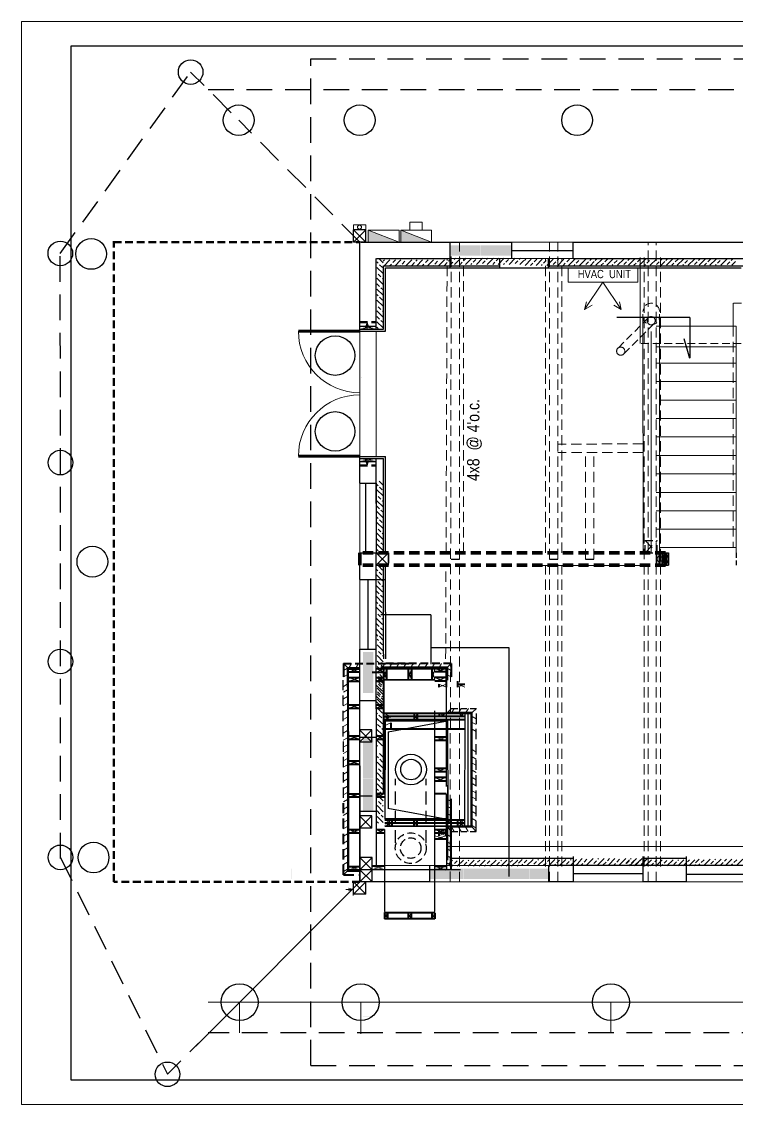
# Model space of a CAD drawing. Header units: inches. Extents: x -243 to 1645, y 344 to 885.
# Drawn here: x -243 to 105, y 357 to 885 of the extents above; entities that cross this region are included whole.
import ezdxf

# ---------------------------------------------------------------- set-up
doc = ezdxf.new("R2010")
doc.units = ezdxf.units.IN
doc.header["$MEASUREMENT"] = 0
doc.linetypes.add('DASHDOT2', pattern=[0.5, 0.25, -0.125, 0, -0.125])
doc.linetypes.add('HIDDEN', pattern=[0.375, 0.25, -0.125])
for name, color, linetype, lineweight in [('CONCRETE', 1, 'HIDDEN', 50), ('DOORS', 7, 'Continuous', 60), ('ELEC SYMBOLS', 7, 'Continuous', 20), ('FLOOR BEAMS', 7, 'Continuous', 30), ('HVAC', 1, 'Continuous', 20), ('MASONRY', 14, 'Continuous', 50), ('NEW  ROUIGH SAWN  BEAMS', 3, 'HIDDEN', 40), ('NEW FRAMING', 6, 'Continuous', 30), ('NEW FRAMMING', 6, 'Continuous', 30), ('PLUMBING', 5, 'Continuous', 20), ('ROOF', 7, 'HIDDEN', 30), ('ROOF FRAMING', 7, 'Continuous', 20), ('STAIRS', 7, 'Continuous', 20), ('STAMPED  CONC  FL', 1, 'Continuous', 20), ('WALL FRAMING', 7, 'Continuous', 30), ('WALLS', 7, 'Continuous', 30), ('WINDOWS', 5, 'Continuous', 30)]:
    doc.layers.add(name, color=color, linetype=linetype, lineweight=lineweight)
doc.layers.add('TEXT', color=7, linetype='Continuous')
doc.layers.add('TITLE BLOCK', color=7, linetype='Continuous')
doc.styles.add('ARCHENT', font='technical.ttf', dxfattribs={"height": 6})

# ---------------------------------------------------------------- blocks, each defined once
blk = doc.blocks.new('A$C4B672F97')
at = {"layer": 'STAIRS', "color": 7, "linetype": 'HIDDEN', "lineweight": 9, "ltscale": 15}
for p, q in [((-3.14, 2.52), (-17.99, -12.33)), ((-0.31, -0.31), (-15.16, -15.16))]:
    blk.add_line(p, q, dxfattribs=at)
at = {"layer": 'STAIRS', "linetype": 'DASHDOT2', "lineweight": 9, "ltscale": 150}
for centre in [(-1.72, 1.1), (-16.57, -13.75)]:
    blk.add_circle(centre, 2, dxfattribs=at)
at = {"layer": 'STAIRS', "color": 7, "linetype": 'HIDDEN', "lineweight": 9, "ltscale": 15}
for centre, start, end in [((-1.72, 5.62), 0, 180), ((-1.72, 3.1), 180, 0)]:
    blk.add_arc(centre, 4, start, end, dxfattribs=at)

msp = doc.modelspace()

# ---------------------------------------------------------------- hatches: boundary and pattern name
at = {"layer": 'ELEC SYMBOLS', "linetype": 'Continuous', "lineweight": 20, "ltscale": 20}
for points in [[(-74.23, 783.28), (-74.23, 777.4), (-59.23, 777.4)], [(-58.4, 783.28), (-58.4, 777.4), (-43.4, 777.4)]]:
    msp.add_hatch(color=7, dxfattribs=at).paths.add_polyline_path(points)
at = {"layer": 'NEW FRAMING', "linetype": 'Continuous', "lineweight": 9, "ltscale": 25}
h = msp.add_hatch(dxfattribs=at)
h.set_pattern_fill('ANSI33', color=256, scale=15, angle=90, style=0)
h.set_pattern_definition([(135, (1196.1344, -4202.763), (-2.6516504, -2.6516504), []), (135, (1196.1344, -4200.1112), (-2.6516504, -2.6516504), [1.875, -0.9375])])
h.paths.add_polyline_path([(-70.02, 735.25), (-67.02, 735.25), (-67.02, 769.25), (-70.02, 769.25)])
h = msp.add_hatch(dxfattribs=at)
h.set_pattern_fill('ANSI33', color=256, scale=15, style=0)
h.set_pattern_definition([(45, (-5004.9994, -497.4128), (-2.6516504, 2.6516504), []), (45, (-5002.3477, -497.4128), (-2.6516504, 2.6516504), [1.875, -0.9375])])
h.paths.add_polyline_path([(-66.98, 768.74), (-66.98, 765.74), (-32.98, 765.74), (-32.98, 768.74)])
h = msp.add_hatch(dxfattribs=at)
h.set_pattern_fill('ANSI33', color=256, scale=15, style=0)
h.set_pattern_definition([(45, (-4970.465, -496.5565), (-2.6516504, 2.6516504), []), (45, (-4967.8133, -496.5565), (-2.6516504, 2.6516504), [1.875, -0.9375])])
h.paths.add_polyline_path([(-32.45, 769.6), (-32.45, 766.6), (1.55, 766.6), (1.55, 769.6)])
h = msp.add_hatch(dxfattribs=at)
h.set_pattern_fill('ANSI33', color=256, scale=15, style=0)
h.set_pattern_definition([(45, (-4936.102, -497.0703), (-2.6516504, 2.6516504), []), (45, (-4933.4503, -497.0703), (-2.6516504, 2.6516504), [1.875, -0.9375])])
h.paths.add_polyline_path([(1.92, 769.09), (1.92, 766.09), (35.92, 766.09), (35.92, 769.09)])
h = msp.add_hatch(dxfattribs=at)
h.set_pattern_fill('ANSI33', color=256, scale=15, style=0)
h.set_pattern_definition([(45, (-4901.6196, -496.9874), (-2.6516504, 2.6516504), []), (45, (-4898.968, -496.9874), (-2.6516504, 2.6516504), [1.875, -0.9375])])
h.paths.add_polyline_path([(36.4, 769.17), (36.4, 766.17), (70.4, 766.17), (70.4, 769.17)])
h = msp.add_hatch(dxfattribs=at)
h.set_pattern_fill('ANSI33', color=256, scale=15, style=0)
h.set_pattern_definition([(45, (-4867.2175, -496.997), (-2.6516504, 2.6516504), []), (45, (-4864.5658, -496.997), (-2.6516504, 2.6516504), [1.875, -0.9375])])
h.paths.add_polyline_path([(70.8, 769.16), (70.8, 766.16), (104.8, 766.16), (104.8, 769.16)])
h = msp.add_hatch(dxfattribs=at)
h.set_pattern_fill('ANSI33', color=256, scale=15, angle=90, style=0)
h.set_pattern_definition([(135, (1196.1232, -4311.221), (-2.6516504, -2.6516504), []), (135, (1196.1232, -4308.5695), (-2.6516504, -2.6516504), [1.875, -0.9375])])
h.paths.add_polyline_path([(-70.03, 626.8), (-67.03, 626.8), (-67.03, 660.8), (-70.03, 660.8)])
h = msp.add_hatch(dxfattribs=at)
h.set_pattern_fill('ANSI33', color=256, scale=15, angle=90, style=0)
h.set_pattern_definition([(135, (1195.858, -4352.691), (-2.6516504, -2.6516504), []), (135, (1195.858, -4350.0393), (-2.6516504, -2.6516504), [1.875, -0.9375])])
h.paths.add_polyline_path([(-70.3, 585.33), (-67.3, 585.33), (-67.3, 619.33), (-70.3, 619.33)])
h = msp.add_hatch(dxfattribs=at)
h.set_pattern_fill('ANSI33', color=256, scale=15, angle=90, style=0)
h.set_pattern_definition([(135, (1196.2387, -4386.7756), (-2.6516504, -2.6516504), []), (135, (1196.2387, -4384.124), (-2.6516504, -2.6516504), [1.875, -0.9375])])
h.paths.add_polyline_path([(-69.92, 551.24), (-66.92, 551.24), (-66.92, 585.24), (-69.92, 585.24)])
h = msp.add_hatch(dxfattribs=at)
h.set_pattern_fill('ANSI33', color=256, scale=15, angle=90, style=0)
h.set_pattern_definition([(135, (1195.823, -4406.489), (-2.6516504, -2.6516504), []), (135, (1195.823, -4403.837), (-2.6516504, -2.6516504), [1.875, -0.9375])])
h.paths.add_polyline_path([(-70.33, 531.53), (-67.33, 531.53), (-67.33, 565.53), (-70.33, 565.53)])
h = msp.add_hatch(dxfattribs=at)
h.set_pattern_fill('ANSI33', color=256, scale=15, angle=90, style=0)
h.set_pattern_definition([(135, (1196.225, -4443.9834), (-2.6516504, -2.6516504), []), (135, (1196.225, -4441.3317), (-2.6516504, -2.6516504), [1.875, -0.9375])])
h.paths.add_polyline_path([(-69.93, 494.03), (-66.93, 494.03), (-66.93, 528.03), (-69.93, 528.03)])
h = msp.add_hatch(dxfattribs=at)
h.set_pattern_fill('ANSI33', color=256, scale=15, angle=180, style=0)
h.set_pattern_definition([(225, (4937.011, 1739.243), (2.6516504, -2.6516504), []), (225, (4934.3594, 1739.243), (2.6516504, -2.6516504), [1.875, -0.9375])])
h.paths.add_polyline_path([(-1.01, 473.09), (-1.01, 476.09), (-35.01, 476.09), (-35.01, 473.09)])
h = msp.add_hatch(dxfattribs=at)
h.set_pattern_fill('ANSI33', color=256, scale=15, angle=180, style=0)
h.set_pattern_definition([(225, (4970.9965, 1739.5786), (2.6516504, -2.6516504), []), (225, (4968.345, 1739.5786), (2.6516504, -2.6516504), [1.875, -0.9375])])
h.paths.add_polyline_path([(28.73, 473.42), (28.73, 476.42), (-1.02, 476.42), (-1.02, 473.42)])
h = msp.add_hatch(dxfattribs=at)
h.set_pattern_fill('ANSI33', color=256, scale=15, angle=180, style=0)
h.set_pattern_definition([(225, (5000.2463, 1739.9565), (2.6516504, -2.6516504), []), (225, (4997.5947, 1739.9565), (2.6516504, -2.6516504), [1.875, -0.9375])])
h.paths.add_polyline_path([(62.23, 473.8), (62.23, 476.8), (28.23, 476.8), (28.23, 473.8)])
h = msp.add_hatch(dxfattribs=at)
h.set_pattern_fill('ANSI33', color=256, scale=15, angle=180, style=0)
h.set_pattern_definition([(225, (5023.3364, 1739.3798), (2.6516504, -2.6516504), []), (225, (5020.6848, 1739.3798), (2.6516504, -2.6516504), [1.875, -0.9375])])
h.paths.add_polyline_path([(85.32, 473.22), (85.32, 476.22), (51.32, 476.22), (51.32, 473.22)])
h = msp.add_hatch(dxfattribs=at)
h.set_pattern_fill('ANSI33', color=256, scale=15, angle=180, style=0)
h.set_pattern_definition([(225, (5057.322, 1739.7155), (2.6516504, -2.6516504), []), (225, (5054.6703, 1739.7155), (2.6516504, -2.6516504), [1.875, -0.9375])])
h.paths.add_polyline_path([(115.05, 473.56), (115.05, 476.56), (85.3, 476.56), (85.3, 473.56)])
at = {"layer": 'WALLS', "linetype": 'Continuous', "lineweight": 20, "ltscale": 20}
h = msp.add_hatch(dxfattribs=at)
h.set_pattern_fill('ZIGZAG', color=6, scale=10, style=0)
h.set_pattern_definition([(360, (-313.4814, 5.9303), (1.25, 1.25), [1.25, -1.25]), (90, (-312.2314, 5.9303), (-1.25, 1.25), [1.25, -1.25])])
h.paths.add_polyline_path([(-155.85, 775.84), (-155.85, 770.84), (-155.8, 770.84), (-155.8, 775.84)])
h.paths.add_polyline_path([(-34.32, 775.83), (-34.32, 770.83), (-19.79, 770.82), (-19.79, 775.83)])
h = msp.add_hatch(dxfattribs=at)
h.set_pattern_fill('ZIGZAG', color=6, scale=10, style=0)
h.set_pattern_definition([(360, (-293.2991, 5.9303), (1.25, 1.25), [1.25, -1.25]), (90, (-292.0491, 5.9303), (-1.25, 1.25), [1.25, -1.25])])
h.paths.add_polyline_path([(-135.66, 775.84), (-135.66, 770.84), (-135.62, 770.84), (-135.62, 775.84)])
h.paths.add_polyline_path([(-10.31, 770.83), (-10.31, 775.83), (-19.64, 775.83), (-19.64, 770.83)])
h = msp.add_hatch(dxfattribs=at)
h.set_pattern_fill('ZIGZAG', color=6, scale=10, style=0)
h.set_pattern_definition([(360, (-290.6515, 5.9363), (1.25, 1.25), [1.25, -1.25]), (90, (-289.4015, 5.9363), (-1.25, 1.25), [1.25, -1.25])])
h.paths.add_polyline_path([(-133.02, 775.84), (-133.02, 770.84), (-132.97, 770.84), (-132.97, 775.84)])
h.paths.add_polyline_path([(-4.32, 770.83), (-4.32, 775.84), (-11.63, 775.84), (-11.63, 770.83)])
h = msp.add_hatch(dxfattribs=at)
h.set_pattern_fill('ZIGZAG', color=6, scale=10, angle=90, style=0)
h.set_pattern_definition([(90, (693.0816, 283.8288), (-1.25, 1.25), [1.25, -1.25]), (180, (693.0816, 285.0788), (-1.25, -1.25), [1.25, -1.25])])
h.paths.add_polyline_path([(-76.82, 557.49), (-71.81, 557.49), (-71.81, 577.52), (-76.82, 577.52)])
h.paths.add_polyline_path([(-76.83, 441.46), (-71.83, 441.46), (-71.83, 441.51), (-76.83, 441.51)])
h = msp.add_hatch(dxfattribs=at)
h.set_pattern_fill('ZIGZAG', color=6, scale=10, angle=90, style=0)
h.set_pattern_definition([(90, (693.0727, 242.2916), (-1.25, 1.25), [1.25, -1.25]), (180, (693.0727, 243.5416), (-1.25, -1.25), [1.25, -1.25])])
h.paths.add_polyline_path([(-76.83, 515.95), (-71.82, 515.95), (-71.82, 535.98), (-76.83, 535.98)])
h.paths.add_polyline_path([(-76.84, 399.93), (-71.84, 399.93), (-71.84, 399.97), (-76.84, 399.97)])
h = msp.add_hatch(dxfattribs=at)
h.set_pattern_fill('ZIGZAG', color=6, scale=10, angle=90, style=0)
h.set_pattern_definition([(90, (693.0727, 222.1093), (-1.25, 1.25), [1.25, -1.25]), (180, (693.0727, 223.3593), (-1.25, -1.25), [1.25, -1.25])])
h.paths.add_polyline_path([(-76.84, 379.74), (-71.84, 379.74), (-71.84, 379.79), (-76.84, 379.79)])
h.paths.add_polyline_path([(-76.83, 499.9), (-71.82, 499.9), (-71.82, 515.8), (-76.83, 515.8)])
h = msp.add_hatch(dxfattribs=at)
h.set_pattern_fill('ZIGZAG', color=6, scale=10, style=0)
h.set_pattern_definition([(360, (-321.7473, -298.0196), (1.25, 1.25), [1.25, -1.25]), (90, (-320.4973, -298.0196), (-1.25, 1.25), [1.25, -1.25])])
h.paths.add_polyline_path([(-164.11, 471.89), (-164.11, 466.89), (-164.06, 466.89), (-164.06, 471.89)])
h.paths.add_polyline_path([(-43.96, 471.88), (-43.96, 466.88), (-28.06, 466.87), (-28.06, 471.88)])
h = msp.add_hatch(dxfattribs=at)
h.set_pattern_fill('ZIGZAG', color=6, scale=10, style=0)
h.set_pattern_definition([(360, (-301.565, -298.0196), (1.25, 1.25), [1.25, -1.25]), (90, (-300.315, -298.0196), (-1.25, 1.25), [1.25, -1.25])])
h.paths.add_polyline_path([(-27.9, 471.88), (-27.9, 466.88), (-7.88, 466.87), (-7.88, 471.88)])
h.paths.add_polyline_path([(-143.93, 471.89), (-143.93, 466.89), (-143.88, 466.89), (-143.88, 471.89)])
h = msp.add_hatch(dxfattribs=at)
h.set_pattern_fill('ZIGZAG', color=6, scale=10, style=0)
h.set_pattern_definition([(360, (-289.3428, -297.9931), (1.25, 1.25), [1.25, -1.25]), (90, (-288.0928, -297.9931), (-1.25, 1.25), [1.25, -1.25])])
h.paths.add_polyline_path([(-131.71, 471.92), (-131.71, 466.92), (-131.66, 466.92), (-131.66, 471.92)])
h.paths.add_polyline_path([(-11.55, 471.91), (-11.55, 466.9), (4.34, 466.9), (4.34, 471.91)])
h = msp.add_hatch(dxfattribs=at)
h.set_pattern_fill('ZIGZAG', color=6, scale=10, style=0)
h.set_pattern_definition([(360, (-269.1604, -297.9931), (1.25, 1.25), [1.25, -1.25]), (90, (-267.9104, -297.9931), (-1.25, 1.25), [1.25, -1.25])])
h.paths.add_polyline_path([(-111.52, 471.92), (-111.52, 466.92), (-111.48, 466.92), (-111.48, 471.92)])
h.paths.add_polyline_path([(13.83, 466.9), (13.83, 471.91), (4.5, 471.91), (4.5, 466.9)])
h = msp.add_hatch(dxfattribs=at)
h.set_pattern_fill('ZIGZAG', color=6, scale=10, style=0)
h.set_pattern_definition([(360, (-119.191, -297.7499), (1.25, 1.25), [1.25, -1.25]), (90, (-117.941, -297.7499), (-1.25, 1.25), [1.25, -1.25])])
h.paths.add_polyline_path([(38.44, 472.16), (38.44, 467.16), (38.49, 467.16), (38.49, 472.16)])
h.paths.add_polyline_path([(173.18, 467.14), (173.19, 472.15), (159.83, 472.15), (159.83, 467.15)])

# ---------------------------------------------------------------- linework, layer by layer
at = {"layer": 'CONCRETE', "ltscale": 15}
for p, q in [((-198.32, 465.4), (-198.32, 777.9)), ((-198.32, 777.4), (-78.32, 777.4)), ((-78.32, 465.4), (-198.32, 465.4))]:
    msp.add_line(p, q, dxfattribs=at)
at = {"layer": 'CONCRETE', "color": 1, "linetype": 'HIDDEN', "lineweight": 50, "ltscale": 15}
for p, q in [((-78.32, 738.45), (-70.32, 738.45)), ((-78.32, 668.45), (-70.32, 668.45))]:
    msp.add_line(p, q, dxfattribs=at)
at = {"layer": 'CONCRETE', "color": 1, "linetype": 'Continuous', "lineweight": 9, "ltscale": 25}
for p, q in [((-74.71, 738.47), (-75.36, 736.11)), ((-74.71, 738.47), (-74.71, 734.84)), ((-74.71, 738.47), (-74.05, 736.11)), ((-74.71, 668.47), (-75.36, 670.83)), ((-74.71, 668.47), (-74.71, 672.1))]:
    msp.add_line(p, q, dxfattribs=at)
at = {"layer": 'CONCRETE', "color": 6, "linetype": 'Continuous', "lineweight": 9, "ltscale": 25}
for p, q in [((-74.71, 738.45), (-75.36, 736.09)), ((-74.71, 738.45), (-74.71, 734.82)), ((-74.71, 738.45), (-74.05, 736.09)), ((-74.71, 668.45), (-75.36, 670.81)), ((-74.71, 668.45), (-74.71, 672.07)), ((-74.71, 668.47), (-74.05, 670.83)), ((-74.71, 668.45), (-74.05, 670.81)), ((-81.53, 464.7), (-81.53, 458.87)), ((-81.53, 461.79), (-85.16, 461.79)), ((-81.53, 461.79), (-83.89, 462.44)), ((-81.53, 461.79), (-83.89, 461.13))]:
    msp.add_line(p, q, dxfattribs=at)
at = {"layer": 'DOORS', "color": 6, "linetype": 'Continuous', "ltscale": 15}
for p, q in [((-78.32, 733.99), (-108.32, 733.99)), ((-78.32, 672.99), (-108.32, 672.99))]:
    msp.add_line(p, q, dxfattribs=at)
at = {"layer": 'DOORS', "color": 6, "linetype": 'Continuous', "lineweight": 9, "ltscale": 20}
for centre, start, end in [((-78.32, 733.99), 180, 270), ((-78.32, 672.99), 90, 180)]:
    msp.add_arc(centre, 30, start, end, dxfattribs=at)
at = {"layer": 'ELEC SYMBOLS', "color": 7, "linetype": 'Continuous', "lineweight": 20, "ltscale": 20}
for p, q in [((-53.9, 783.28), (-53.9, 787.16)), ((-53.9, 787.16), (-47.9, 787.16)), ((-47.9, 783.28), (-47.9, 787.16)), ((-81.36, 783.41), (-81.4, 785.86)), ((-81.4, 785.86), (-75.4, 785.86)), ((-75.42, 783.39), (-75.4, 785.86)), ((-74.23, 777.4), (-74.23, 783.28)), ((-74.23, 783.28), (-59.23, 783.28)), ((-74.23, 783.28), (-59.23, 777.4)), ((-59.23, 777.4), (-59.23, 783.28)), ((-58.4, 777.4), (-58.4, 783.28)), ((-58.4, 783.28), (-43.4, 783.28)), ((-58.4, 783.28), (-43.4, 777.4)), ((-43.4, 777.4), (-43.4, 783.28))]:
    msp.add_line(p, q, dxfattribs=at)
at = {"layer": 'ELEC SYMBOLS', "color": 7, "lineweight": 20, "ltscale": 15}
msp.add_circle((-78.51, 784.74), 1, dxfattribs=at)
at = {"layer": 'FLOOR BEAMS', "color": 7, "linetype": 'HIDDEN', "lineweight": 20, "ltscale": 20}
for p, q in [((-29.81, 622.87), (-29.81, 777.4)), ((14.19, 622.87), (14.19, 777.42)), ((18.19, 622.87), (18.19, 777.39)), ((-34.36, 465.45), (-33.81, 771.65)), ((59.67, 679.06), (18.17, 678.91)), ((59.81, 674.84), (18.11, 674.8)), ((31.68, 622.87), (31.68, 674.9)), ((35.68, 622.87), (35.68, 674.9)), ((66.19, 465.41), (66.19, 625.87)), ((-29.81, 465.41), (-29.81, 622.87)), ((14.19, 465.42), (14.19, 622.87)), ((18.19, 465.41), (18.19, 622.87)), ((62.19, 465.42), (62.19, 619.87))]:
    msp.add_line(p, q, dxfattribs=at)
at = {"layer": 'FLOOR BEAMS', "color": 6, "linetype": 'HIDDEN', "lineweight": 20, "ltscale": 20}
for p, q in [((-36.33, 625.9), (-35.81, 769.4)), ((-27.81, 625.9), (-27.81, 769.4)), ((12.19, 625.87), (12.19, 769.4)), ((20.19, 625.87), (20.19, 769.4)), ((60.19, 622.9), (60.19, 769.9)), ((68.19, 622.9), (68.19, 769.9)), ((-36.51, 574.24), (-36.35, 619.9)), ((12.19, 472.87), (12.19, 619.87)), ((20.19, 472.87), (20.19, 619.87)), ((60.19, 472.87), (60.19, 619.87)), ((68.19, 472.87), (68.19, 619.87))]:
    msp.add_line(p, q, dxfattribs=at)
at = {"layer": 'FLOOR BEAMS', "color": 7, "linetype": 'HIDDEN', "lineweight": 80, "ltscale": 20}
for p, q in [((70.69, 625.9), (-78.32, 625.9)), ((70.69, 619.9), (-78.32, 619.9))]:
    msp.add_line(p, q, dxfattribs=at)
at = {"layer": 'FLOOR BEAMS', "color": 4, "linetype": 'Continuous', "lineweight": 5, "ltscale": 20}
for p, q in [((-70.32, 619.9), (-64.32, 625.9)), ((-70.32, 625.9), (-64.32, 619.9))]:
    msp.add_line(p, q, dxfattribs=at)
at = {"layer": 'FLOOR BEAMS', "color": 4, "linetype": 'HIDDEN', "lineweight": 30, "ltscale": 20}
msp.add_line((-64.32, 625.9), (-64.32, 619.9), dxfattribs=at)
at = {"layer": 'FLOOR BEAMS', "color": 4, "lineweight": 9, "ltscale": 20}
for p, q in [((66.19, 619.9), (67.69, 625.9)), ((66.19, 625.9), (67.69, 619.9)), ((67.69, 619.9), (69.19, 625.9)), ((67.69, 625.9), (69.19, 619.9)), ((69.19, 619.9), (70.69, 625.9)), ((69.19, 625.9), (70.69, 619.9)), ((70.69, 619.9), (72.19, 625.9)), ((70.69, 625.9), (72.19, 619.9))]:
    msp.add_line(p, q, dxfattribs=at)
at = {"layer": 'FLOOR BEAMS', "color": 4, "ltscale": 20}
for p, q in [((66.19, 625.9), (70.69, 625.9)), ((70.69, 625.9), (72.19, 625.9)), ((66.19, 619.9), (70.69, 619.9)), ((70.69, 619.9), (72.19, 619.9))]:
    msp.add_line(p, q, dxfattribs=at)
at = {"layer": 'FLOOR BEAMS', "color": 7, "ltscale": 20}
for p, q in [((-33.81, 622.87), (-29.81, 622.87)), ((14.19, 622.87), (18.19, 622.87)), ((31.68, 622.87), (35.68, 622.87))]:
    msp.add_line(p, q, dxfattribs=at)
at = {"layer": 'HVAC', "ltscale": 15}
for p, q in [((23.19, 764.92), (23.18, 757.92)), ((57.19, 764.91), (57.18, 757.91))]:
    msp.add_line(p, q, dxfattribs=at)
at = {"layer": 'HVAC', "ltscale": 25}
for p, q in [((57.19, 764.91), (23.19, 764.92)), ((57.18, 757.91), (23.18, 757.92)), ((40.18, 757.91), (31.24, 744.55)), ((40.18, 757.91), (49.12, 744.55)), ((32.16, 748.3), (31.24, 744.55)), ((31.24, 744.55), (34.93, 746.71)), ((49.12, 744.55), (45.43, 746.71)), ((48.2, 748.3), (49.12, 744.55))]:
    msp.add_line(p, q, dxfattribs=at)
at = {"layer": 'MASONRY', "color": 1, "linetype": 'Continuous', "lineweight": 30, "ltscale": 15}
for p, q in [((-43.78, 595.62), (-68.08, 595.62)), ((-5.78, 579.62), (-43.78, 579.62))]:
    msp.add_line(p, q, dxfattribs=at)
at = {"layer": 'MASONRY', "color": 1, "linetype": 'Continuous', "lineweight": 30, "ltscale": 20}
for p, q in [((-43.78, 595.62), (-43.78, 571.62)), ((-5.78, 579.8), (-5.76, 468.08))]:
    msp.add_line(p, q, dxfattribs=at)
at = {"layer": 'MASONRY', "color": 6, "linetype": 'Continuous', "lineweight": 40, "ltscale": 15}
for p, q in [((-86.33, 571.91), (-86.32, 565.36)), ((-86.33, 571.91), (-86.32, 565.36)), ((-33.79, 571.91), (-33.8, 565.36)), ((-83.83, 471.4), (-83.81, 508.4)), ((-33.78, 471.54), (-33.78, 505.9))]:
    msp.add_line(p, q, dxfattribs=at)
at = {"layer": 'MASONRY', "color": 6, "linetype": 'Continuous', "lineweight": 9, "ltscale": 20}
for p, q in [((-86.33, 571.91), (-84.33, 569.91)), ((-86.33, 571.91), (-84.33, 569.91)), ((-82.45, 571.92), (-83.6, 569.92)), ((-78.98, 571.92), (-80.14, 569.92)), ((-66.22, 571.91), (-67.38, 569.91)), ((-62.76, 571.91), (-63.91, 569.91)), ((-59.3, 571.91), (-60.45, 569.91)), ((-55.83, 571.91), (-56.99, 569.91)), ((-52.37, 571.91), (-53.52, 569.91)), ((-48.9, 571.91), (-50.06, 569.91)), ((-45.44, 571.91), (-46.59, 569.91)), ((-41.98, 571.91), (-43.13, 569.91)), ((-38.51, 571.91), (-39.67, 569.91)), ((-33.79, 571.91), (-35.8, 569.91)), ((-86.32, 568.48), (-84.32, 569.64)), ((-86.32, 565.36), (-84.23, 566.57)), ((-33.8, 565.36), (-35.89, 566.57)), ((-33.8, 568.48), (-35.8, 569.64)), ((-86.37, 560.77), (-84.45, 561.89)), ((-86.4, 554.68), (-84.4, 555.84)), ((-86.39, 554.69), (-84.39, 555.85)), ((-86.37, 557.98), (-84.44, 559.09)), ((-86.42, 548.09), (-84.32, 549.3)), ((-86.4, 551.22), (-84.4, 552.38)), ((-33.61, 550.03), (-35.64, 548.04)), ((-32.37, 550.03), (-33.53, 548.03)), ((-28.91, 550.03), (-30.06, 548.03)), ((-25.45, 550.03), (-26.6, 548.03)), ((-21.55, 550.03), (-23.51, 548.03)), ((-86.4, 544.63), (-84.4, 545.79)), ((-21.59, 544.92), (-23.51, 546.03)), ((-86.41, 538.04), (-84.32, 539.25)), ((-86.4, 541.17), (-84.4, 542.32)), ((-21.57, 538.84), (-23.57, 539.99)), ((-21.59, 542.12), (-23.52, 543.24)), ((-86.4, 534.58), (-84.4, 535.74)), ((-86.41, 527.99), (-84.32, 529.2)), ((-86.4, 531.12), (-84.4, 532.27)), ((-21.56, 528.78), (-23.56, 529.93)), ((-86.41, 524.52), (-84.41, 525.68)), ((-21.55, 522.18), (-23.64, 523.39)), ((-21.56, 525.31), (-23.56, 526.47)), ((-86.42, 521.39), (-84.39, 522.56)), ((-86.39, 517.94), (-84.39, 519.1)), ((-21.56, 518.73), (-23.56, 519.88)), ((-86.39, 514.48), (-84.39, 515.64)), ((-86.39, 511.02), (-84.39, 512.17)), ((-21.55, 512.13), (-23.64, 513.34)), ((-21.56, 515.26), (-23.56, 516.42)), ((-86.4, 507.88), (-84.31, 509.09)), ((-21.55, 508.67), (-23.55, 509.82)), ((-86.39, 504.43), (-84.39, 505.59)), ((-86.39, 500.97), (-84.39, 502.12)), ((-33.78, 504.65), (-35.78, 505.8)), ((-33.78, 501.18), (-35.78, 502.34)), ((-21.57, 502.09), (-23.57, 503.24)), ((-21.54, 505.54), (-23.56, 506.71)), ((-86.4, 497.83), (-84.3, 499.04)), ((-33.78, 497.72), (-35.78, 498.87)), ((-21.57, 498.62), (-23.57, 499.78)), ((-86.41, 491.24), (-84.38, 492.41)), ((-86.4, 494.37), (-84.4, 495.53)), ((-33.78, 494.26), (-35.78, 495.41)), ((-33.78, 490.8), (-35.78, 491.95)), ((-33.62, 490.04), (-35.62, 492.05)), ((-32.39, 490.04), (-33.54, 492.04)), ((-28.92, 490.04), (-30.08, 492.04)), ((-25.46, 490.04), (-26.61, 492.04)), ((-21.58, 491.7), (-23.58, 492.86)), ((-21.58, 490.03), (-23.58, 492.07)), ((-21.57, 495.16), (-23.57, 496.32)), ((-86.38, 487.79), (-84.38, 488.95)), ((-33.78, 487.33), (-35.78, 488.49)), ((-86.38, 484.33), (-84.38, 485.48)), ((-86.38, 480.86), (-84.38, 482.02)), ((-33.78, 483.87), (-35.78, 485.02)), ((-33.78, 480.4), (-35.78, 481.56)), ((-86.39, 477.39), (-84.39, 478.55)), ((-33.78, 476.94), (-35.78, 478.09)), ((-86.39, 473.93), (-84.39, 475.08)), ((-86.35, 470.49), (-84.35, 471.64)), ((-86.32, 468.87), (-84.44, 470.9)), ((-33.78, 473.48), (-35.78, 474.63))]:
    msp.add_line(p, q, dxfattribs=at)
at = {"layer": 'MASONRY', "color": 6, "linetype": 'HIDDEN', "lineweight": 40, "ltscale": 15}
for p, q in [((-86.33, 571.91), (-52.02, 571.91)), ((-33.79, 571.91), (-68.1, 571.91))]:
    msp.add_line(p, q, dxfattribs=at)
at = {"layer": 'MASONRY', "color": 6, "linetype": 'HIDDEN', "lineweight": 30, "ltscale": 20}
for p, q in [((-86.38, 506.39), (-86.41, 565.39)), ((-21.58, 490.03), (-21.55, 550.03))]:
    msp.add_line(p, q, dxfattribs=at)
at = {"layer": 'MASONRY', "color": 6, "linetype": 'HIDDEN', "lineweight": 30, "ltscale": 12}
for p, q in [((-33.61, 550.03), (-21.55, 550.03)), ((-33.62, 490.04), (-21.58, 490.03))]:
    msp.add_line(p, q, dxfattribs=at)
at = {"layer": 'MASONRY', "color": 6, "linetype": 'HIDDEN', "lineweight": 40, "ltscale": 20}
for q in [(-86.35, 506.33), (-78.35, 468.9)]:
    msp.add_line((-86.35, 468.9), q, dxfattribs=at)
at = {"layer": 'NEW  ROUIGH SAWN  BEAMS', "linetype": 'HIDDEN', "lineweight": 30, "ltscale": 10}
msp.add_line((105.19, 625.9), (105.19, 619.9), dxfattribs=at)
at = {"layer": 'NEW FRAMING', "color": 7, "linetype": 'Continuous', "lineweight": 40, "ltscale": 25}
for p, q in [((-84.33, 569.91), (-84.33, 560.39)), ((-35.8, 569.91), (-35.79, 563.89))]:
    msp.add_line(p, q, dxfattribs=at)
at = {"layer": 'NEW FRAMING', "linetype": 'Continuous', "lineweight": 40, "ltscale": 15}
for p, q in [((-83.82, 569.33), (-78.35, 569.34)), ((-83.82, 565.04), (-78.35, 565.04)), ((-83.81, 567.8), (-78.36, 567.8)), ((-72.32, 567.77), (-66.84, 567.77)), ((-36.31, 569.33), (-70.28, 569.41)), ((-70.28, 565.04), (-66.88, 565.04)), ((-66.84, 569.42), (-66.83, 560.39)), ((-65.34, 569.42), (-65.34, 563.91)), ((-54.74, 569.37), (-54.73, 563.81)), ((-53.24, 569.37), (-53.24, 563.81)), ((-43.24, 569.35), (-43.24, 563.85)), ((-36.3, 565.04), (-41.77, 565.04)), ((-36.31, 567.8), (-41.76, 567.8)), ((-36.31, 569.33), (-36.3, 560.39)), ((-83.82, 563.39), (-78.33, 563.4)), ((-70.28, 563.39), (-66.86, 563.4)), ((-41.76, 563.84), (-66.84, 563.9)), ((-36.3, 563.39), (-41.79, 563.4)), ((-39.79, 561.88), (-39.79, 560.39)), ((-30.68, 563.38), (-30.68, 561.89)), ((-30.68, 561.88), (-30.68, 560.39)), ((-83.93, 550.23), (-78.44, 550.24)), ((-83.91, 551.83), (-78.44, 551.84)), ((-70.28, 551.83), (-66.96, 551.84)), ((-70.27, 550.23), (-66.96, 550.24)), ((-24.01, 547.53), (-66.7, 547.54)), ((-66.67, 546.04), (-63.17, 546.04)), ((-51.85, 547.55), (-51.85, 544.54)), ((-50.35, 547.55), (-50.35, 544.54)), ((-39.63, 547.53), (-39.63, 546.04)), ((-63.28, 542.94), (-63.28, 539.94)), ((-83.85, 536.73), (-78.37, 536.74)), ((-83.85, 535.08), (-78.36, 535.09)), ((-70.27, 536.73), (-66.9, 536.74)), ((-70.27, 535.08), (-66.88, 535.09)), ((-36.05, 535.97), (-41.52, 535.98)), ((-36.04, 534.37), (-41.52, 534.38)), ((-83.82, 524.46), (-78.35, 524.46)), ((-83.82, 522.81), (-78.33, 522.82)), ((-36.29, 519.13), (-41.78, 519.14)), ((-36.29, 520.78), (-41.77, 520.78)), ((-36.23, 514.63), (-41.72, 514.63)), ((-36.23, 516.27), (-41.7, 516.28)), ((-83.81, 508.4), (-78.33, 508.4)), ((-66.32, 508.45), (-70.25, 508.46)), ((-36.31, 508.4), (-41.8, 508.4)), ((-83.83, 506.85), (-78.36, 506.86)), ((-66.32, 506.8), (-70.25, 506.81)), ((-27.08, 494.04), (-66.09, 494.08)), ((-24.08, 492.53), (-66.09, 492.58)), ((-66.08, 494.08), (-62.58, 494.07)), ((-62.58, 492.57), (-62.58, 495.57)), ((-51.86, 492.55), (-51.86, 495.56)), ((-50.36, 492.55), (-50.36, 495.56)), ((-30.58, 494.04), (-27.08, 494.04)), ((-30.57, 494.05), (-30.57, 495.54)), ((-30.57, 492.55), (-30.57, 494.04)), ((-78.35, 489.21), (-83.82, 489.22)), ((-78.35, 490.86), (-83.78, 490.86)), ((-66.31, 490.85), (-70.24, 490.86)), ((-66.34, 489.2), (-70.24, 489.21)), ((-36.36, 489.2), (-41.78, 489.21)), ((-36.32, 490.85), (-41.77, 490.86)), ((-36.27, 486.3), (-41.74, 486.3)), ((-39.75, 489.46), (-39.75, 490.95)), ((-39.75, 487.96), (-39.75, 489.45)), ((-36.21, 489.45), (-36.21, 490.95)), ((-36.21, 487.95), (-36.21, 489.45)), ((-83.83, 471.4), (-78.27, 471.41)), ((-83.76, 472.88), (-78.35, 472.88)), ((-66.33, 473.1), (-72.34, 473.1)), ((-36.36, 471.4), (-41.86, 471.41)), ((-36.16, 472.88), (-41.78, 472.88)), ((-66.34, 450.45), (-66.34, 447.44)), ((-41.77, 450.41), (-66.25, 450.43)), ((-64.84, 450.45), (-64.84, 447.44)), ((-54.81, 450.43), (-54.81, 447.42)), ((-53.31, 450.43), (-53.31, 447.42)), ((-43.27, 450.43), (-43.27, 447.42)), ((-41.77, 450.43), (-41.77, 447.42)), ((-41.77, 447.39), (-66.27, 447.42))]:
    msp.add_line(p, q, dxfattribs=at)
at = {"layer": 'NEW FRAMING', "ltscale": 15}
for p, q in [((-83.75, 508.39), (-83.81, 569.33)), ((-66.26, 490.98), (-66.32, 450.99)), ((-29.35, 471.4), (-66.35, 471.4)), ((-29.34, 471.4), (-66.34, 471.4))]:
    msp.add_line(p, q, dxfattribs=at)
at = {"layer": 'NEW FRAMING', "color": 7, "linetype": 'Continuous', "lineweight": 40, "ltscale": 15}
for p, q in [((-35.8, 569.91), (-68.11, 569.91)), ((-35.54, 544.04), (-66.69, 544.04)), ((-35.59, 496.04), (-66.15, 496.08)), ((-84.44, 470.9), (-78.35, 470.91))]:
    msp.add_line(p, q, dxfattribs=at)
at = {"layer": 'NEW FRAMING', "color": 6, "linetype": 'Continuous', "lineweight": 40, "ltscale": 25}
msp.add_line((-66.83, 560.39), (-66.89, 508.45), dxfattribs=at)
at = {"layer": 'NEW FRAMING', "color": 6, "linetype": 'Continuous', "lineweight": 40, "ltscale": 15}
for p, q in [((-30.19, 561.89), (-27.17, 561.89)), ((-27.02, 544.48), (-66.67, 544.54)), ((-27.01, 546.04), (-66.08, 546.04)), ((-27.14, 539.93), (-66.19, 539.94)), ((-27.08, 495.54), (-66.09, 495.58))]:
    msp.add_line(p, q, dxfattribs=at)
at = {"layer": 'NEW FRAMING', "color": 7, "ltscale": 15}
for p, q in [((-66.08, 544.04), (-66.15, 496.08)), ((-23.58, 492.07), (-23.51, 548.03))]:
    msp.add_line(p, q, dxfattribs=at)
at = {"layer": 'NEW FRAMING', "color": 6, "ltscale": 15}
for p, q in [((-27.08, 492.54), (-27.01, 547.54)), ((-25.58, 492.54), (-25.51, 547.54)), ((-24.08, 492.53), (-24.01, 547.54))]:
    msp.add_line(p, q, dxfattribs=at)
at = {"layer": 'NEW FRAMMING', "linetype": 'Continuous', "lineweight": 9, "ltscale": 25}
for p, q in [((-78.33, 563.4), (-83.82, 565.04)), ((-78.34, 565), (-83.82, 563.39)), ((-78.37, 569.34), (-83.81, 567.8)), ((-78.36, 567.8), (-83.81, 569.33)), ((-66.84, 567.77), (-70.28, 569.41)), ((-66.84, 569.37), (-70.28, 567.77)), ((-66.86, 563.4), (-70.28, 565.04)), ((-66.86, 565), (-70.28, 563.39)), ((-41.79, 563.4), (-36.3, 565.04)), ((-41.79, 565), (-36.3, 563.39)), ((-41.76, 567.8), (-36.31, 569.33)), ((-41.75, 569.34), (-36.31, 567.8)), ((-78.44, 550.24), (-83.93, 551.88)), ((-78.44, 551.84), (-83.93, 550.23)), ((-66.96, 550.24), (-70.28, 551.83)), ((-66.96, 551.84), (-70.27, 550.23)), ((-78.36, 535.09), (-83.85, 536.73)), ((-78.36, 536.69), (-83.85, 535.08)), ((-66.88, 535.09), (-70.27, 536.73)), ((-66.88, 536.69), (-70.27, 535.08)), ((-41.52, 534.38), (-36.04, 536.02)), ((-41.52, 535.98), (-36.04, 534.37)), ((-78.33, 522.82), (-83.82, 524.46)), ((-78.33, 524.42), (-83.82, 522.81)), ((-41.78, 519.14), (-36.29, 520.78)), ((-41.78, 520.74), (-36.29, 519.13)), ((-41.72, 514.63), (-36.23, 516.27)), ((-41.72, 516.23), (-36.23, 514.63)), ((-78.33, 508.4), (-83.81, 506.75)), ((-78.33, 506.8), (-83.81, 508.4)), ((-70.25, 508.46), (-66.32, 506.8)), ((-70.25, 506.81), (-66.32, 508.45)), ((-78.33, 490.86), (-83.83, 489.38)), ((-78.33, 489.38), (-83.76, 490.86)), ((-70.24, 490.86), (-66.34, 489.2)), ((-70.24, 489.21), (-66.34, 490.85)), ((-41.78, 489.21), (-36.36, 490.85)), ((-41.77, 490.86), (-36.36, 489.2)), ((-41.75, 487.95), (-36.27, 486.3)), ((-41.75, 486.35), (-36.27, 487.95)), ((-78.33, 472.88), (-83.83, 471.4)), ((-78.33, 471.4), (-83.76, 472.88)), ((-72.35, 471.45), (-66.33, 473.1)), ((-72.35, 473.05), (-66.33, 471.45)), ((-41.79, 471.4), (-36.36, 472.88)), ((-41.79, 472.88), (-36.16, 471.4))]:
    msp.add_line(p, q, dxfattribs=at)
at = {"layer": 'NEW FRAMMING', "color": 6, "linetype": 'Continuous', "ltscale": 25}
for p, q in [((-78.35, 471.41), (-78.37, 569.34)), ((-41.73, 450.95), (-41.71, 548.89))]:
    msp.add_line(p, q, dxfattribs=at)
at = {"layer": 'NEW FRAMMING', "color": 6, "linetype": 'HIDDEN', "ltscale": 25}
for p, q in [((-61.04, 484.48), (-61.02, 515.62)), ((-46.03, 484.47), (-46.02, 515.62))]:
    msp.add_line(p, q, dxfattribs=at)
at = {"layer": 'ROOF', "linetype": 'HIDDEN', "ltscale": 50}
for p, q in [((-102.32, 375.9), (-102.32, 866.9)), ((-102.32, 866.9), (425.68, 866.9)), ((-102.32, 375.9), (425.68, 375.9))]:
    msp.add_line(p, q, dxfattribs=at)
at = {"layer": 'ROOF FRAMING', "color": 1, "linetype": 'Continuous', "lineweight": 9, "ltscale": 50}
msp.add_line((-78.32, 465.4), (-158.32, 385.4), dxfattribs=at)
at = {"layer": 'ROOF FRAMING', "color": 1, "linetype": 'Continuous', "lineweight": 9, "ltscale": 15}
msp.add_line((395.68, 406.77), (-152.32, 406.77), dxfattribs=at)
at = {"layer": 'ROOF FRAMING', "color": 1, "lineweight": 9, "ltscale": 15}
for p, q in [((-136.94, 406.77), (-136.94, 391.77)), ((-77.94, 406.77), (-77.94, 391.4)), ((44.06, 406.77), (44.06, 391.77))]:
    msp.add_line(p, q, dxfattribs=at)
at = {"layer": 'STAIRS', "linetype": 'Continuous', "lineweight": 20, "ltscale": 15}
for p, q in [((58.26, 769.92), (58.24, 727.92)), ((103.69, 736.44), (103.69, 747.67)), ((59.82, 625.89), (59.68, 742.3)), ((67.82, 625.9), (67.68, 742.31)), ((63.68, 625.9), (63.68, 733.9)), ((105.19, 726.4), (66.19, 726.4))]:
    msp.add_line(p, q, dxfattribs=at)
at = {"layer": 'STAIRS', "color": 7, "linetype": 'Continuous', "lineweight": 9, "ltscale": 20}
msp.add_line((103.75, 747.67), (107.75, 747.67), dxfattribs=at)
at = {"layer": 'STAIRS', "lineweight": 20, "ltscale": 15}
for p, q in [((105.19, 736.4), (66.19, 736.4)), ((105.19, 718.4), (66.19, 718.4)), ((105.19, 709.4), (66.19, 709.4)), ((105.19, 700.4), (67.61, 700.4)), ((105.19, 691.4), (66.19, 691.4)), ((105.19, 682.4), (66.19, 682.4)), ((105.19, 673.4), (66.19, 673.4)), ((105.19, 664.4), (66.19, 664.4)), ((105.19, 655.4), (66.19, 655.4)), ((105.19, 646.4), (66.19, 646.4)), ((105.19, 637.4), (66.19, 637.4))]:
    msp.add_line(p, q, dxfattribs=at)
at = {"layer": 'STAIRS', "linetype": 'HIDDEN', "lineweight": 9, "ltscale": 20}
msp.add_line((103.69, 736.34), (103.69, 628.34), dxfattribs=at)
at = {"layer": 'STAIRS', "color": 6, "linetype": 'HIDDEN', "lineweight": 20, "ltscale": 15}
msp.add_line((107.6, 727.92), (58.24, 727.92), dxfattribs=at)
at = {"layer": 'STAMPED  CONC  FL', "ltscale": 15}
msp.add_line((6.83, 619.77), (61.27, 619.77), dxfattribs=at)
at = {"layer": 'TEXT', "linetype": 'Continuous', "ltscale": 15}
for p, q in [((46.99, 740.82), (82.57, 740.82)), ((82.57, 740.71), (82.57, 720.96)), ((82.57, 720.74), (79.71, 730.21))]:
    msp.add_line(p, q, dxfattribs=at)
at = {"layer": 'TEXT', "color": 6, "linetype": 'Continuous', "ltscale": 15}
for centre in [(-90.42, 722.09), (-90.42, 685.13)]:
    msp.add_circle(centre, 9.63, dxfattribs=at)
at = {"layer": 'TEXT', "color": 6, "linetype": 'Continuous', "lineweight": 30, "ltscale": 15}
for centre, radius in [((-53.41, 520.22), 7.5), ((-53.4, 520.22), 5)]:
    msp.add_circle(centre, radius, dxfattribs=at)
at = {"layer": 'TEXT', "color": 6, "linetype": 'HIDDEN', "lineweight": 30, "ltscale": 15}
for radius in [7.5, 5]:
    msp.add_circle((-53.55, 481.91), radius, dxfattribs=at)
at = {"layer": 'TITLE BLOCK', "color": 7, "linetype": 'Continuous', "lineweight": 0, "ltscale": 0.5}
for p, q in [((572.77, 884.95), (-243.22, 884.95)), ((-243.22, 884.95), (-243.22, 356.95)), ((-243.22, 356.95), (572.77, 356.95))]:
    msp.add_line(p, q, dxfattribs=at)
at = {"layer": 'TITLE BLOCK', "color": 7, "linetype": 'Continuous', "lineweight": 30, "ltscale": 0.5}
for p, q in [((-219.22, 872.95), (-219.22, 368.95)), ((560.77, 872.95), (-219.22, 872.95)), ((-219.22, 368.95), (560.77, 368.95))]:
    msp.add_line(p, q, dxfattribs=at)
at = {"layer": 'WALL FRAMING', "linetype": 'HIDDEN', "ltscale": 50}
for p, q in [((-224.37, 771.91), (-160.83, 860.35)), ((-141.03, 840.55), (-160.83, 860.35)), ((-152.32, 851.9), (401.68, 851.9)), ((-224.32, 476.9), (-224.37, 771.91)), ((-224.32, 477.4), (-172.12, 371.6)), ((-152.32, 391.4), (-172.12, 371.6)), ((401.68, 391.77), (-152.32, 391.77))]:
    msp.add_line(p, q, dxfattribs=at)
at = {"layer": 'WALL FRAMING', "linetype": 'HIDDEN', "lineweight": 9, "ltscale": 50}
msp.add_line((-78.32, 777.4), (-137.42, 836.9), dxfattribs=at)
at = {"layer": 'WALL FRAMING', "ltscale": 15}
for p, q in [((-81.45, 777.4), (-81.45, 783.4)), ((-81.45, 777.4), (-81.45, 783.4)), ((-75.45, 777.4), (-75.45, 783.4)), ((-75.45, 777.4), (-81.45, 777.4)), ((-78.32, 733.99), (-78.32, 777.4)), ((-77.78, 777.43), (-4.32, 777.4)), ((25.68, 777.43), (139.27, 777.4)), ((-70.32, 734.96), (-70.32, 769.4)), ((-70.32, 734.96), (-70.32, 769.4)), ((-70.23, 769.43), (-34.32, 769.43)), ((25.68, 769.43), (139.27, 769.42)), ((-78.32, 659.86), (-78.32, 672.9)), ((-70.32, 649.9), (-70.32, 671.9)), ((-78.32, 659.9), (-70.32, 659.9)), ((-70.32, 659.89), (-70.32, 625.9)), ((105.19, 628.42), (67.82, 628.54)), ((-78.32, 612.9), (-78.32, 625.9)), ((-78.32, 625.9), (-70.32, 625.9)), ((-70.23, 473.4), (-70.32, 625.9)), ((-78.35, 612.9), (-70.35, 612.9)), ((-78.17, 465.4), (-78.35, 578.9)), ((-78.32, 553.95), (-70.35, 553.95)), ((-78.32, 535.95), (-78.32, 553.95)), ((-72.56, 539.64), (-78.56, 539.64)), ((-72.56, 533.64), (-72.56, 539.64)), ((-72.56, 533.64), (-78.56, 533.64)), ((-78.35, 535.95), (-70.36, 535.95)), ((-78.35, 465.4), (-78.35, 535.9)), ((-72.56, 497.66), (-78.56, 497.66)), ((-78.35, 499.9), (-70.36, 499.9)), ((-72.56, 491.66), (-72.56, 497.66)), ((-72.56, 491.66), (-78.56, 491.66)), ((-44.17, 465.45), (-44.17, 473.4)), ((176.69, 473.4), (13.83, 473.45)), ((59.83, 465.45), (59.83, 473.45)), ((80.83, 465.4), (80.83, 473.4)), ((-75.54, 465.4), (-81.54, 465.4)), ((-81.45, 459.4), (-81.45, 465.4)), ((-81.45, 459.4), (-81.45, 465.4)), ((-44.17, 465.45), (-78.17, 465.4)), ((-75.45, 459.4), (-75.45, 465.4)), ((25.83, 465.42), (13.83, 465.45)), ((80.83, 465.41), (59.83, 465.45)), ((-75.45, 459.4), (-81.45, 459.4))]:
    msp.add_line(p, q, dxfattribs=at)
at = {"layer": 'WALL FRAMING', "color": 7, "ltscale": 15}
for p, q in [((-75.45, 783.4), (-81.45, 783.4)), ((-78.35, 471.4), (-78.35, 477.4)), ((-78.35, 465.4), (-78.35, 471.4))]:
    msp.add_line(p, q, dxfattribs=at)
at = {"layer": 'WALL FRAMING', "lineweight": 9, "ltscale": 15}
for p, q in [((25.68, 777.43), (-4.32, 777.4)), ((25.68, 769.43), (-34.32, 769.43)), ((13.83, 473.45), (-72.35, 473.4)), ((13.83, 465.45), (-44.17, 465.45)), ((59.83, 465.45), (25.83, 465.45)), ((138.83, 465.4), (80.83, 465.41))]:
    msp.add_line(p, q, dxfattribs=at)
at = {"layer": 'WALL FRAMING', "color": 6, "ltscale": 15}
for p, q in [((-66.82, 765.92), (-10.32, 765.92)), ((-66.82, 734.99), (-66.82, 765.92)), ((13.68, 765.91), (129.12, 765.9)), ((-65.82, 733.99), (-65.82, 764.92)), ((-65.82, 764.92), (107.6, 764.91)), ((-78.32, 736.49), (-70.32, 736.49)), ((-78.32, 734.99), (-66.82, 734.99)), ((-78.32, 733.99), (-65.82, 733.99)), ((-78.32, 672.9), (-70.32, 672.9)), ((-78.32, 671.9), (-66.82, 671.9)), ((-70.32, 672.9), (-65.82, 672.9)), ((-66.82, 625.9), (-66.82, 671.9)), ((-65.82, 625.9), (-65.82, 672.9)), ((-78.32, 670.4), (-70.32, 670.4)), ((-66.77, 578.9), (-66.82, 619.9)), ((-65.74, 574.24), (-65.82, 619.9)), ((-70.32, 612.9), (-65.81, 612.9)), ((-78.35, 578.9), (-70.32, 578.91)), ((-66.72, 574.24), (-66.77, 578.9)), ((177.8, 482.5), (-35.57, 482.64)), ((25.83, 476.9), (-33.81, 476.9)), ((80.83, 476.9), (59.83, 476.9))]:
    msp.add_line(p, q, dxfattribs=at)
at = {"layer": 'WALL FRAMING', "color": 6, "ltscale": 20}
for p, q in [((-10.32, 769.43), (-10.32, 764.91)), ((25.83, 473.44), (25.83, 477.9)), ((59.83, 473.42), (59.83, 477.9)), ((80.83, 473.4), (80.83, 477.9))]:
    msp.add_line(p, q, dxfattribs=at)
at = {"layer": 'WALL FRAMING', "lineweight": 9, "ltscale": 20}
msp.add_line((-70.32, 733.99), (-70.32, 672.9), dxfattribs=at)
at = {"layer": 'WALL FRAMING', "color": 6, "linetype": 'HIDDEN', "lineweight": 30, "ltscale": 15}
for p, q in [((60.68, 625.9), (60.68, 631.9)), ((60.68, 631.9), (66.68, 631.9)), ((66.68, 625.9), (66.68, 631.9)), ((60.68, 625.9), (66.68, 625.9))]:
    msp.add_line(p, q, dxfattribs=at)
at = {"layer": 'WALL FRAMING', "color": 6, "linetype": 'HIDDEN', "lineweight": 9, "ltscale": 20}
for p, q in [((60.68, 631.9), (66.68, 625.9)), ((60.68, 625.9), (66.68, 631.9))]:
    msp.add_line(p, q, dxfattribs=at)
at = {"layer": 'WALL FRAMING', "lineweight": 80, "ltscale": 15}
msp.add_line((-78.32, 619.9), (-78.32, 625.9), dxfattribs=at)
at = {"layer": 'WALL FRAMING', "color": 4, "linetype": 'Continuous', "lineweight": 9, "ltscale": 20}
for p, q in [((-70.32, 625.9), (-64.44, 619.9)), ((-70.32, 619.9), (-64.32, 625.9))]:
    msp.add_line(p, q, dxfattribs=at)
at = {"layer": 'WALL FRAMING', "color": 4, "ltscale": 15}
for p, q in [((-64.32, 619.9), (-64.32, 625.9)), ((66.19, 625.9), (66.19, 619.9)), ((67.69, 625.9), (67.69, 619.9)), ((69.19, 625.93), (69.19, 619.93)), ((72.19, 625.9), (72.19, 619.9))]:
    msp.add_line(p, q, dxfattribs=at)
at = {"layer": 'WALL FRAMING', "color": 4, "lineweight": 80, "ltscale": 15}
msp.add_line((70.69, 625.9), (70.69, 619.9), dxfattribs=at)
at = {"layer": 'WALL FRAMING', "color": 6, "linetype": 'Continuous', "lineweight": 9, "ltscale": 25}
for p, q in [((-66.84, 569.4), (-65.34, 563.83)), ((-65.34, 569.4), (-66.83, 563.84)), ((-54.74, 569.37), (-53.24, 563.81)), ((-53.24, 569.37), (-54.73, 563.81)), ((-43.24, 569.35), (-41.76, 563.84)), ((-41.75, 569.34), (-43.23, 563.85)), ((-36.3, 560.39), (-39.8, 561.89)), ((-36.3, 561.89), (-39.8, 560.39)), ((-27.19, 560.39), (-30.69, 561.89)), ((-27.17, 561.89), (-30.69, 560.39)), ((-63.17, 546.04), (-66.68, 547.54)), ((-63.17, 544.54), (-66.67, 546.04)), ((-63.17, 546.04), (-66.67, 544.54)), ((-50.35, 547.55), (-51.85, 544.54)), ((-51.85, 547.55), (-50.35, 544.54)), ((-36.14, 546.04), (-39.64, 547.54)), ((-36.14, 547.54), (-39.64, 546.04)), ((-27.01, 546.04), (-30.53, 547.54)), ((-27.01, 547.54), (-30.53, 546.04)), ((-63.28, 542.94), (-66.79, 541.44)), ((-62.58, 492.57), (-66.09, 494.08)), ((-62.58, 494.07), (-66.09, 492.58)), ((-62.58, 494.07), (-66.08, 495.58)), ((-62.58, 495.57), (-66.08, 494.08)), ((-50.36, 492.55), (-51.86, 495.56)), ((-51.86, 492.55), (-50.36, 495.56)), ((-27.08, 495.54), (-30.58, 494.04)), ((-27.08, 494.04), (-30.58, 495.54)), ((-27.08, 494.04), (-30.58, 492.54)), ((-27.08, 492.54), (-30.58, 494.04)), ((-36.26, 489.45), (-39.77, 487.95)), ((-36.26, 490.95), (-39.76, 489.45)), ((-36.26, 489.45), (-39.76, 490.95)), ((-36.27, 487.95), (-39.76, 489.45)), ((-64.84, 450.45), (-66.34, 447.44)), ((-66.34, 450.45), (-64.84, 447.44)), ((-53.31, 450.43), (-54.81, 447.42)), ((-54.81, 450.43), (-53.31, 447.42)), ((-41.77, 450.43), (-43.27, 447.42)), ((-43.27, 450.43), (-41.77, 447.42))]:
    msp.add_line(p, q, dxfattribs=at)
at = {"layer": 'WALL FRAMING', "linetype": 'Continuous', "ltscale": 15}
for p, q in [((-29.35, 471.4), (-72.35, 471.4)), ((-29.34, 471.4), (-72.34, 471.4)), ((13.83, 465.45), (13.83, 473.45)), ((25.83, 465.45), (25.83, 473.45))]:
    msp.add_line(p, q, dxfattribs=at)
at = {"layer": 'WALL FRAMING', "ltscale": 15}
for centre, radius in [((-160.83, 860.35), 6), ((-137.42, 836.9), 7.5), ((-78.42, 836.9), 7.5), ((27.58, 836.9), 7.5), ((-224.37, 771.91), 6), ((-209.35, 771.67), 7.5), ((-224.32, 669.9), 6), ((-208.73, 621.6), 7.5), ((-224.32, 572.9), 6), ((-224.32, 477.4), 6), ((-208.15, 477.32), 7.5), ((-136.94, 406.77), 9), ((-77.94, 406.77), 9), ((44.06, 406.77), 9), ((-172.12, 371.6), 6)]:
    msp.add_circle(centre, radius, dxfattribs=at)
at = {"layer": 'WALLS', "linetype": 'Continuous', "lineweight": 9, "ltscale": 15}
for p, q in [((-81.45, 783.4), (-75.45, 777.4)), ((-81.45, 777.4), (-75.45, 783.4)), ((-78.32, 659.86), (-78.32, 625.9)), ((-70.32, 649.9), (-70.32, 625.9)), ((-78.56, 539.64), (-72.56, 533.64)), ((-78.56, 533.64), (-72.56, 539.64)), ((-78.56, 497.66), (-72.56, 491.66)), ((-78.56, 491.66), (-72.56, 497.66)), ((-81.45, 465.4), (-75.45, 459.4)), ((-81.45, 459.4), (-75.45, 465.4))]:
    msp.add_line(p, q, dxfattribs=at)
at = {"layer": 'WALLS', "linetype": 'Continuous', "ltscale": 20}
for p, q in [((-34.32, 769.4), (-34.32, 777.4)), ((-4.32, 769.4), (-4.32, 777.4)), ((25.68, 769.43), (25.68, 777.43))]:
    msp.add_line(p, q, dxfattribs=at)
at = {"layer": 'WALLS', "linetype": 'HIDDEN', "lineweight": 9, "ltscale": 20}
for p, q in [((62.19, 625.87), (62.19, 777.39)), ((66.19, 625.87), (66.19, 777.39))]:
    msp.add_line(p, q, dxfattribs=at)
at = {"layer": 'WALLS', "color": 6, "linetype": 'Continuous', "ltscale": 20}
for p, q in [((-34.32, 764.92), (-34.32, 769.43)), ((13.68, 764.91), (13.68, 769.43))]:
    msp.add_line(p, q, dxfattribs=at)
at = {"layer": 'WALLS', "color": 6, "linetype": 'Continuous', "lineweight": 9, "ltscale": 20}
for p, q in [((-78.32, 736.49), (-70.32, 734.99)), ((-78.32, 734.99), (-70.32, 736.49)), ((-78.32, 670.4), (-70.32, 671.9)), ((-78.32, 671.9), (-70.32, 670.4))]:
    msp.add_line(p, q, dxfattribs=at)
at = {"layer": 'WALLS', "lineweight": 9, "ltscale": 15}
for p, q in [((-78.32, 733.99), (-78.32, 672.9)), ((-78.32, 612.9), (-78.32, 578.9))]:
    msp.add_line(p, q, dxfattribs=at)
at = {"layer": 'WALLS', "linetype": 'Continuous', "lineweight": 9, "ltscale": 20}
for p, q in [((105.19, 626.05), (105.19, 736.4)), ((-77.77, 711.45), (-77.77, 711.45)), ((-77.77, 711.45), (-77.77, 711.45))]:
    msp.add_line(p, q, dxfattribs=at)
at = {"layer": 'WALLS', "color": 4, "ltscale": 15}
for p, q in [((-70.32, 625.9), (-64.32, 625.9)), ((71.18, 625.93), (71.68, 625.93)), ((-70.32, 619.9), (-64.32, 619.9))]:
    msp.add_line(p, q, dxfattribs=at)
at = {"layer": 'WALLS', "ltscale": 15}
for p, q in [((-78.33, 569.9), (-84.33, 569.9)), ((-23.51, 548.03), (-35.63, 548.04)), ((-78.35, 507.4), (-72.35, 507.4)), ((-23.58, 492.07), (-35.61, 492.08)), ((-72.35, 477.4), (-78.35, 477.4)), ((-72.35, 471.4), (-72.35, 477.4)), ((-72.35, 471.4), (-78.35, 471.4)), ((-72.35, 471.4), (-78.35, 471.4)), ((-72.35, 465.4), (-72.35, 471.4)), ((-72.35, 465.4), (-78.35, 465.4))]:
    msp.add_line(p, q, dxfattribs=at)
at = {"layer": 'WALLS', "linetype": 'Continuous', "lineweight": 30, "ltscale": 25}
for p, q in [((-84.33, 560.39), (-84.44, 470.9)), ((-64.6, 538.67), (-35.66, 544.04)), ((-35.54, 544.04), (-35.5, 496.02)), ((-64.59, 538.66), (-64.59, 501.41)), ((-35.66, 512.53), (-35.54, 476.03)), ((-64.63, 501.42), (-35.63, 496.05))]:
    msp.add_line(p, q, dxfattribs=at)
at = {"layer": 'WALLS', "color": 6, "linetype": 'Continuous', "lineweight": 30, "ltscale": 25}
for p, q in [((-36.2, 560.35), (-36.24, 511.89)), ((-36.27, 508.4), (-36.16, 471.4))]:
    msp.add_line(p, q, dxfattribs=at)
at = {"layer": 'WALLS', "color": 7, "linetype": 'Continuous', "lineweight": 9, "ltscale": 15}
for p, q in [((-78.35, 477.4), (-72.35, 471.4)), ((-78.35, 471.4), (-72.35, 477.4)), ((-78.35, 471.4), (-72.35, 465.4)), ((-78.35, 465.4), (-72.35, 471.4))]:
    msp.add_line(p, q, dxfattribs=at)
at = {"layer": 'WINDOWS', "ltscale": 15}
for p, q in [((-4.25, 773.41), (25.68, 773.43)), ((-75.35, 625.9), (-75.35, 659.9)), ((-74.35, 578.9), (-74.35, 612.9)), ((25.83, 469.45), (59.83, 469.45)), ((80.83, 469.15), (138.83, 469.15))]:
    msp.add_line(p, q, dxfattribs=at)

# ---------------------------------------------------------------- block references
at = {"layer": 'PLUMBING', "color": 7, "linetype": 'Continuous', "lineweight": 20, "ltscale": 20}
msp.add_blockref('A$C4B672F97', (65.41, 738.01), dxfattribs=at)

# ---------------------------------------------------------------- texts
at = {"layer": 'FLOOR BEAMS', "color": 3, "insert": (-22.46, 680.89), "char_height": 6, "width": 360.0625, "attachment_point": 5, "rotation": 90.0328, "style": 'ARCHENT'}
msp.add_mtext("{\\C7;4x8  @ 4'o.c.}", dxfattribs=at)
at = {"layer": 'HVAC', "insert": (40.87, 761.85), "char_height": 4, "width": 360.0625, "attachment_point": 5, "rotation": 0.0328, "style": 'ARCHENT'}
msp.add_mtext('HVAC  UNIT', dxfattribs=at)

doc.saveas('drawing.dxf')
